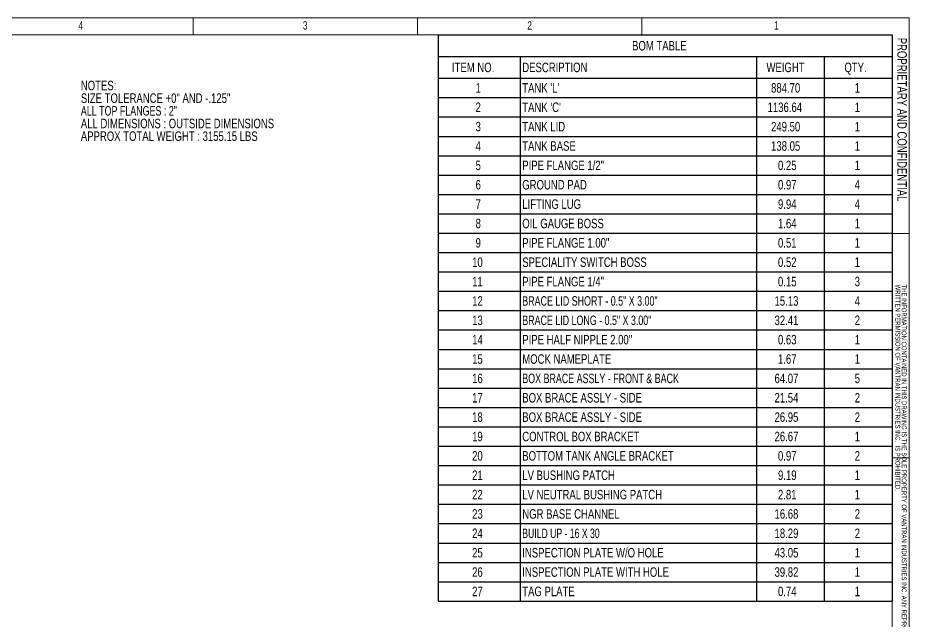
# Model space of a CAD drawing. Header units: inches. Extents: x 0 to 16.5, y 0 to 11.7.
# Drawn here: x 8.7 to 16.52, y 6.38 to 11.67 of the extents above; entities that cross this region are included whole.
import ezdxf

# ---------------------------------------------------------------- set-up
doc = ezdxf.new("R2010")
doc.units = ezdxf.units.IN
doc.header["$MEASUREMENT"] = 0
doc.layers.add('FORMAT', color=7, linetype='Continuous')
doc.styles.add('SLDTEXTSTYLE0', font='TXT', dxfattribs={"width": 0.75})
doc.styles.add('SLDTEXTSTYLE1', font='TXT', dxfattribs={"width": 0.7})
doc.styles.add('SLDTEXTSTYLE3', font='TXT', dxfattribs={"width": 0.698276})
doc.styles.add('SLDTEXTSTYLE4', font='TXT', dxfattribs={"width": 0.680556})

# ---------------------------------------------------------------- blocks, each defined once
blk = doc.blocks.new('SW_NOTE_0')
at = {"layer": 'FORMAT', "color": 0, "attachment_point": 1}
for s, insert, char_height, style in [('NOTES:', (0, 0.1074), 0.08333, 'SLDTEXTSTYLE0'), ('SIZE TOLERANCE +0" AND -.125"', (0, -0.0037), 0.083333, 'SLDTEXTSTYLE0'), ('ALL TOP FLANGES : 2"', (0, -0.1148), 0.083333, 'SLDTEXTSTYLE1'), ('ALL DIMENSIONS : OUTSIDE DIMENSIONS', (0, -0.2259), 0.083333, 'SLDTEXTSTYLE0'), ('APPROX TOTAL WEIGHT : 3155.15 LBS', (0, -0.337), 0.083333, 'SLDTEXTSTYLE0')]:
    blk.add_mtext(s, dxfattribs=dict(at, insert=insert, char_height=char_height, style=style))
blk = doc.blocks.new('SW_NOTE_0_1')
at = {"color": 0, "linetype": 'Continuous', "lineweight": 0, "attachment_point": 1, "rotation": 270, "style": 'SLDTEXTSTYLE0'}
for s, insert, char_height in [('WRITTEN PERMISSION OF VANTRAN INDUSTRIES INC.  IS PROHIBITED.', (-0.0018, 0), 0.041667), ('THE INFORMATION CONTAINED IN THIS DRAWING IS THE SOLE PROPERTY OF VANTRAN INDUSTRIES INC. ANY REPRODUCTION IN PART OR AS A WHOLE WITHOUT  THE', (0.0537, 0), 0.0416667)]:
    blk.add_mtext(s, dxfattribs=dict(at, insert=insert, char_height=char_height))
blk = doc.blocks.new('SW_TABLEANNOTATION_0')
at = {"layer": 'FORMAT', "color": 0}
for p, q in [((0, 0), (0, -0.1899)), ((0, 0), (0.7189, 0)), ((0.7189, 0), (2.7918, 0)), ((2.7918, 0), (3.387, 0)), ((3.387, 0), (3.9822, 0)), ((3.9822, 0), (3.9822, -0.1899)), ((0, -0.1899), (0, -0.3797)), ((0, -0.1899), (0.7189, -0.1899)), ((0.7189, -0.1899), (0.7189, -0.3797)), ((0.7189, -0.1899), (2.7918, -0.1899)), ((2.7918, -0.1899), (2.7918, -0.3797)), ((2.7918, -0.1899), (3.387, -0.1899)), ((3.387, -0.1899), (3.387, -0.3797)), ((3.387, -0.1899), (3.9822, -0.1899)), ((3.9822, -0.1899), (3.9822, -0.3797)), ((0, -0.3797), (0.7189, -0.3797)), ((0, -0.3797), (0, -0.5495)), ((0.7189, -0.3797), (2.7918, -0.3797)), ((0.7189, -0.3797), (0.7189, -0.5495)), ((2.7918, -0.3797), (3.387, -0.3797)), ((2.7918, -0.3797), (2.7918, -0.5495)), ((3.387, -0.3797), (3.9822, -0.3797)), ((3.387, -0.3797), (3.387, -0.5495)), ((3.9822, -0.3797), (3.9822, -0.5495)), ((0, -0.5495), (0, -0.7193)), ((0, -0.5495), (0.7189, -0.5495)), ((0.7189, -0.5495), (0.7189, -0.7193)), ((0.7189, -0.5495), (2.7918, -0.5495)), ((2.7918, -0.5495), (2.7918, -0.7193)), ((2.7918, -0.5495), (3.387, -0.5495)), ((3.387, -0.5495), (3.387, -0.7193)), ((3.387, -0.5495), (3.9822, -0.5495)), ((3.9822, -0.5495), (3.9822, -0.7193)), ((0, -0.7193), (0, -0.8892)), ((0, -0.7193), (0.7189, -0.7193)), ((0.7189, -0.7193), (0.7189, -0.8892)), ((0.7189, -0.7193), (2.7918, -0.7193)), ((2.7918, -0.7193), (2.7918, -0.8892)), ((2.7918, -0.7193), (3.387, -0.7193)), ((3.387, -0.7193), (3.387, -0.8892)), ((3.387, -0.7193), (3.9822, -0.7193)), ((3.9822, -0.7193), (3.9822, -0.8892)), ((0, -0.8892), (0, -1.059)), ((0, -0.8892), (0.7189, -0.8892)), ((0.7189, -0.8892), (0.7189, -1.059)), ((0.7189, -0.8892), (2.7918, -0.8892)), ((2.7918, -0.8892), (2.7918, -1.059)), ((2.7918, -0.8892), (3.387, -0.8892)), ((3.387, -0.8892), (3.387, -1.059)), ((3.387, -0.8892), (3.9822, -0.8892)), ((3.9822, -0.8892), (3.9822, -1.059)), ((0, -1.059), (0, -1.2288)), ((0, -1.059), (0.7189, -1.059)), ((0.7189, -1.059), (0.7189, -1.2288)), ((0.7189, -1.059), (2.7918, -1.059)), ((2.7918, -1.059), (2.7918, -1.2288)), ((2.7918, -1.059), (3.387, -1.059)), ((3.387, -1.059), (3.387, -1.2288)), ((3.387, -1.059), (3.9822, -1.059)), ((3.9822, -1.059), (3.9822, -1.2288)), ((0, -1.2288), (0, -1.3986)), ((0, -1.2288), (0.7189, -1.2288)), ((0.7189, -1.2288), (0.7189, -1.3986)), ((0.7189, -1.2288), (2.7918, -1.2288)), ((2.7918, -1.2288), (2.7918, -1.3986)), ((2.7918, -1.2288), (3.387, -1.2288)), ((3.387, -1.2288), (3.387, -1.3986)), ((3.387, -1.2288), (3.9822, -1.2288)), ((3.9822, -1.2288), (3.9822, -1.3986)), ((0, -1.3986), (0, -1.5684)), ((0, -1.3986), (0.7189, -1.3986)), ((0.7189, -1.3986), (0.7189, -1.5684)), ((0.7189, -1.3986), (2.7918, -1.3986)), ((2.7918, -1.3986), (2.7918, -1.5684)), ((2.7918, -1.3986), (3.387, -1.3986)), ((3.387, -1.3986), (3.387, -1.5684)), ((3.387, -1.3986), (3.9822, -1.3986)), ((3.9822, -1.3986), (3.9822, -1.5684)), ((0, -1.5684), (0, -1.7382)), ((0, -1.5684), (0.7189, -1.5684)), ((0.7189, -1.5684), (0.7189, -1.7382)), ((0.7189, -1.5684), (2.7918, -1.5684)), ((2.7918, -1.5684), (2.7918, -1.7382)), ((2.7918, -1.5684), (3.387, -1.5684)), ((3.387, -1.5684), (3.387, -1.7382)), ((3.387, -1.5684), (3.9822, -1.5684)), ((3.9822, -1.5684), (3.9822, -1.7382)), ((0, -1.7382), (0, -1.908)), ((0, -1.7382), (0.7189, -1.7382)), ((0.7189, -1.7382), (0.7189, -1.908)), ((0.7189, -1.7382), (2.7918, -1.7382)), ((2.7918, -1.7382), (2.7918, -1.908)), ((2.7918, -1.7382), (3.387, -1.7382)), ((3.387, -1.7382), (3.387, -1.908)), ((3.387, -1.7382), (3.9822, -1.7382)), ((3.9822, -1.7382), (3.9822, -1.908)), ((0, -1.908), (0, -2.0779)), ((0, -1.908), (0.7189, -1.908)), ((0.7189, -1.908), (0.7189, -2.0779)), ((0.7189, -1.908), (2.7918, -1.908)), ((2.7918, -1.908), (2.7918, -2.0779)), ((2.7918, -1.908), (3.387, -1.908)), ((3.387, -1.908), (3.387, -2.0779)), ((3.387, -1.908), (3.9822, -1.908)), ((3.9822, -1.908), (3.9822, -2.0779)), ((0, -2.0779), (0, -2.2477)), ((0, -2.0779), (0.7189, -2.0779)), ((0.7189, -2.0779), (0.7189, -2.2477)), ((0.7189, -2.0779), (2.7918, -2.0779)), ((2.7918, -2.0779), (2.7918, -2.2477)), ((2.7918, -2.0779), (3.387, -2.0779)), ((3.387, -2.0779), (3.387, -2.2477)), ((3.387, -2.0779), (3.9822, -2.0779)), ((3.9822, -2.0779), (3.9822, -2.2477)), ((0, -2.2477), (0, -2.4175)), ((0, -2.2477), (0.7189, -2.2477)), ((0.7189, -2.2477), (0.7189, -2.4175)), ((0.7189, -2.2477), (2.7918, -2.2477)), ((2.7918, -2.2477), (2.7918, -2.4175)), ((2.7918, -2.2477), (3.387, -2.2477)), ((3.387, -2.2477), (3.387, -2.4175)), ((3.387, -2.2477), (3.9822, -2.2477)), ((3.9822, -2.2477), (3.9822, -2.4175)), ((0, -2.4175), (0, -2.5873)), ((0, -2.4175), (0.7189, -2.4175)), ((0.7189, -2.4175), (0.7189, -2.5873)), ((0.7189, -2.4175), (2.7918, -2.4175)), ((2.7918, -2.4175), (2.7918, -2.5873)), ((2.7918, -2.4175), (3.387, -2.4175)), ((3.387, -2.4175), (3.387, -2.5873)), ((3.387, -2.4175), (3.9822, -2.4175)), ((3.9822, -2.4175), (3.9822, -2.5873)), ((0, -2.5873), (0, -2.7571)), ((0, -2.5873), (0.7189, -2.5873)), ((0.7189, -2.5873), (0.7189, -2.7571)), ((0.7189, -2.5873), (2.7918, -2.5873)), ((2.7918, -2.5873), (2.7918, -2.7571)), ((2.7918, -2.5873), (3.387, -2.5873)), ((3.387, -2.5873), (3.387, -2.7571)), ((3.387, -2.5873), (3.9822, -2.5873)), ((3.9822, -2.5873), (3.9822, -2.7571)), ((0, -2.7571), (0, -2.9269)), ((0, -2.7571), (0.7189, -2.7571)), ((0.7189, -2.7571), (0.7189, -2.9269)), ((0.7189, -2.7571), (2.7918, -2.7571)), ((2.7918, -2.7571), (2.7918, -2.9269)), ((2.7918, -2.7571), (3.387, -2.7571)), ((3.387, -2.7571), (3.387, -2.9269)), ((3.387, -2.7571), (3.9822, -2.7571)), ((3.9822, -2.7571), (3.9822, -2.9269)), ((0, -2.9269), (0, -3.0968)), ((0, -2.9269), (0.7189, -2.9269)), ((0.7189, -2.9269), (0.7189, -3.0968)), ((0.7189, -2.9269), (2.7918, -2.9269)), ((2.7918, -2.9269), (2.7918, -3.0968)), ((2.7918, -2.9269), (3.387, -2.9269)), ((3.387, -2.9269), (3.387, -3.0968)), ((3.387, -2.9269), (3.9822, -2.9269)), ((3.9822, -2.9269), (3.9822, -3.0968)), ((0, -3.0968), (0, -3.2666)), ((0, -3.0968), (0.7189, -3.0968)), ((0.7189, -3.0968), (0.7189, -3.2666)), ((0.7189, -3.0968), (2.7918, -3.0968)), ((2.7918, -3.0968), (2.7918, -3.2666)), ((2.7918, -3.0968), (3.387, -3.0968)), ((3.387, -3.0968), (3.387, -3.2666)), ((3.387, -3.0968), (3.9822, -3.0968)), ((3.9822, -3.0968), (3.9822, -3.2666)), ((0, -3.2666), (0, -3.4364)), ((0, -3.2666), (0.7189, -3.2666)), ((0.7189, -3.2666), (0.7189, -3.4364)), ((0.7189, -3.2666), (2.7918, -3.2666)), ((2.7918, -3.2666), (2.7918, -3.4364)), ((2.7918, -3.2666), (3.387, -3.2666)), ((3.387, -3.2666), (3.387, -3.4364)), ((3.387, -3.2666), (3.9822, -3.2666)), ((3.9822, -3.2666), (3.9822, -3.4364)), ((0, -3.4364), (0, -3.6062)), ((0, -3.4364), (0.7189, -3.4364)), ((0.7189, -3.4364), (0.7189, -3.6062)), ((0.7189, -3.4364), (2.7918, -3.4364)), ((2.7918, -3.4364), (2.7918, -3.6062)), ((2.7918, -3.4364), (3.387, -3.4364)), ((3.387, -3.4364), (3.387, -3.6062)), ((3.387, -3.4364), (3.9822, -3.4364)), ((3.9822, -3.4364), (3.9822, -3.6062)), ((0, -3.6062), (0, -3.776)), ((0, -3.6062), (0.7189, -3.6062)), ((0.7189, -3.6062), (0.7189, -3.776)), ((0.7189, -3.6062), (2.7918, -3.6062)), ((2.7918, -3.6062), (2.7918, -3.776)), ((2.7918, -3.6062), (3.387, -3.6062)), ((3.387, -3.6062), (3.387, -3.776)), ((3.387, -3.6062), (3.9822, -3.6062)), ((3.9822, -3.6062), (3.9822, -3.776)), ((0, -3.776), (0, -3.9458)), ((0, -3.776), (0.7189, -3.776)), ((0.7189, -3.776), (0.7189, -3.9458)), ((0.7189, -3.776), (2.7918, -3.776)), ((2.7918, -3.776), (2.7918, -3.9458)), ((2.7918, -3.776), (3.387, -3.776)), ((3.387, -3.776), (3.387, -3.9458)), ((3.387, -3.776), (3.9822, -3.776)), ((3.9822, -3.776), (3.9822, -3.9458)), ((0, -3.9458), (0, -4.1157)), ((0, -3.9458), (0.7189, -3.9458)), ((0.7189, -3.9458), (0.7189, -4.1157)), ((0.7189, -3.9458), (2.7918, -3.9458)), ((2.7918, -3.9458), (2.7918, -4.1157)), ((2.7918, -3.9458), (3.387, -3.9458)), ((3.387, -3.9458), (3.387, -4.1157)), ((3.387, -3.9458), (3.9822, -3.9458)), ((3.9822, -3.9458), (3.9822, -4.1157)), ((0, -4.1157), (0, -4.2855)), ((0, -4.1157), (0.7189, -4.1157)), ((0.7189, -4.1157), (0.7189, -4.2855)), ((0.7189, -4.1157), (2.7918, -4.1157)), ((2.7918, -4.1157), (2.7918, -4.2855)), ((2.7918, -4.1157), (3.387, -4.1157)), ((3.387, -4.1157), (3.387, -4.2855)), ((3.387, -4.1157), (3.9822, -4.1157)), ((3.9822, -4.1157), (3.9822, -4.2855)), ((0, -4.2855), (0, -4.4553)), ((0, -4.2855), (0.7189, -4.2855)), ((0.7189, -4.2855), (0.7189, -4.4553)), ((0.7189, -4.2855), (2.7918, -4.2855)), ((2.7918, -4.2855), (2.7918, -4.4553)), ((2.7918, -4.2855), (3.387, -4.2855)), ((3.387, -4.2855), (3.387, -4.4553)), ((3.387, -4.2855), (3.9822, -4.2855)), ((3.9822, -4.2855), (3.9822, -4.4553)), ((0, -4.4553), (0, -4.6251)), ((0, -4.4553), (0.7189, -4.4553)), ((0.7189, -4.4553), (0.7189, -4.6251)), ((0.7189, -4.4553), (2.7918, -4.4553)), ((2.7918, -4.4553), (2.7918, -4.6251)), ((2.7918, -4.4553), (3.387, -4.4553)), ((3.387, -4.4553), (3.387, -4.6251)), ((3.387, -4.4553), (3.9822, -4.4553)), ((3.9822, -4.4553), (3.9822, -4.6251)), ((0, -4.6251), (0, -4.7949)), ((0, -4.6251), (0.7189, -4.6251)), ((0.7189, -4.6251), (0.7189, -4.7949)), ((0.7189, -4.6251), (2.7918, -4.6251)), ((2.7918, -4.6251), (2.7918, -4.7949)), ((2.7918, -4.6251), (3.387, -4.6251)), ((3.387, -4.6251), (3.387, -4.7949)), ((3.387, -4.6251), (3.9822, -4.6251)), ((3.9822, -4.6251), (3.9822, -4.7949)), ((0, -4.7949), (0, -4.9647)), ((0, -4.7949), (0.7189, -4.7949)), ((0.7189, -4.7949), (0.7189, -4.9647)), ((0.7189, -4.7949), (2.7918, -4.7949)), ((2.7918, -4.7949), (2.7918, -4.9647)), ((2.7918, -4.7949), (3.387, -4.7949)), ((3.387, -4.7949), (3.387, -4.9647)), ((3.387, -4.7949), (3.9822, -4.7949)), ((3.9822, -4.7949), (3.9822, -4.9647)), ((0, -4.9647), (0.7189, -4.9647)), ((0.7189, -4.9647), (2.7918, -4.9647)), ((2.7918, -4.9647), (3.387, -4.9647)), ((3.387, -4.9647), (3.9822, -4.9647))]:
    blk.add_line(p, q, dxfattribs=at)
at = {"layer": 'FORMAT', "color": 0, "attachment_point": 1}
for s, insert, char_height, style in [('BOM TABLE', (1.7017, -0.0531), 0.08333, 'SLDTEXTSTYLE0'), ('ITEM NO.', (0.1217, -0.2429), 0.08333, 'SLDTEXTSTYLE0'), ('DESCRIPTION', (0.7386, -0.2429), 0.083333, 'SLDTEXTSTYLE0'), ('WEIGHT', (2.8804, -0.2429), 0.08333, 'SLDTEXTSTYLE0'), ('QTY.', (3.5641, -0.2429), 0.08333, 'SLDTEXTSTYLE0'), ('1', (0.3291, -0.4228), 0.0833, 'SLDTEXTSTYLE0'), ("TANK 'L'", (0.7386, -0.4228), 0.08333, 'SLDTEXTSTYLE0'), ('884.70', (2.9209, -0.4228), 0.08333, 'SLDTEXTSTYLE0'), ('1', (3.6543, -0.4228), 0.0833, 'SLDTEXTSTYLE0'), ('2', (0.3291, -0.5926), 0.0833, 'SLDTEXTSTYLE0'), ("TANK 'C'", (0.7386, -0.5926), 0.08333, 'SLDTEXTSTYLE0'), ('1136.64', (2.8906, -0.5926), 0.08333, 'SLDTEXTSTYLE0'), ('1', (3.6543, -0.5926), 0.0833, 'SLDTEXTSTYLE0'), ('3', (0.3291, -0.7624), 0.0833, 'SLDTEXTSTYLE0'), ('TANK LID', (0.7386, -0.7624), 0.08333, 'SLDTEXTSTYLE0'), ('249.50', (2.9209, -0.7624), 0.08333, 'SLDTEXTSTYLE0'), ('1', (3.6543, -0.7624), 0.0833, 'SLDTEXTSTYLE0'), ('4', (0.3291, -0.9322), 0.0833, 'SLDTEXTSTYLE0'), ('TANK BASE', (0.7386, -0.9322), 0.08333, 'SLDTEXTSTYLE0'), ('138.05', (2.9209, -0.9322), 0.08333, 'SLDTEXTSTYLE0'), ('1', (3.6543, -0.9322), 0.0833, 'SLDTEXTSTYLE0'), ('5', (0.3291, -1.102), 0.0833, 'SLDTEXTSTYLE0'), ('PIPE FLANGE 1/2"', (0.7386, -1.102), 0.083333, 'SLDTEXTSTYLE0'), ('0.25', (2.9816, -1.102), 0.08333, 'SLDTEXTSTYLE0'), ('1', (3.6543, -1.102), 0.0833, 'SLDTEXTSTYLE0'), ('6', (0.3291, -1.2718), 0.0833, 'SLDTEXTSTYLE0'), ('GROUND PAD', (0.7386, -1.2718), 0.08333, 'SLDTEXTSTYLE0'), ('0.97', (2.9816, -1.2718), 0.08333, 'SLDTEXTSTYLE0'), ('4', (3.6543, -1.2718), 0.0833, 'SLDTEXTSTYLE0'), ('7', (0.3291, -1.4417), 0.0833, 'SLDTEXTSTYLE0'), ('LIFTING LUG', (0.7386, -1.4417), 0.083333, 'SLDTEXTSTYLE0'), ('9.94', (2.9816, -1.4417), 0.08333, 'SLDTEXTSTYLE0'), ('4', (3.6543, -1.4417), 0.0833, 'SLDTEXTSTYLE0'), ('8', (0.3291, -1.6115), 0.0833, 'SLDTEXTSTYLE0'), ('OIL GAUGE BOSS', (0.7386, -1.6115), 0.083333, 'SLDTEXTSTYLE0'), ('1.64', (2.9816, -1.6115), 0.08333, 'SLDTEXTSTYLE0'), ('1', (3.6543, -1.6115), 0.0833, 'SLDTEXTSTYLE0'), ('9', (0.3291, -1.7813), 0.0833, 'SLDTEXTSTYLE0'), ('PIPE FLANGE 1.00"', (0.7386, -1.7813), 0.083333, 'SLDTEXTSTYLE0'), ('0.51', (2.9816, -1.7813), 0.08333, 'SLDTEXTSTYLE0'), ('1', (3.6543, -1.7813), 0.0833, 'SLDTEXTSTYLE0'), ('10', (0.2988, -1.9511), 0.08333, 'SLDTEXTSTYLE0'), ('SPECIALITY SWITCH BOSS', (0.7386, -1.9511), 0.083333, 'SLDTEXTSTYLE0'), ('0.52', (2.9816, -1.9511), 0.08333, 'SLDTEXTSTYLE0'), ('1', (3.6543, -1.9511), 0.0833, 'SLDTEXTSTYLE0'), ('11', (0.2988, -2.1209), 0.08333, 'SLDTEXTSTYLE0'), ('PIPE FLANGE 1/4"', (0.7386, -2.1209), 0.083333, 'SLDTEXTSTYLE0'), ('0.15', (2.9816, -2.1209), 0.08333, 'SLDTEXTSTYLE0'), ('3', (3.6543, -2.1209), 0.0833, 'SLDTEXTSTYLE0'), ('12', (0.2988, -2.2907), 0.08333, 'SLDTEXTSTYLE0'), ('BRACE LID SHORT - 0.5" X 3.00"', (0.7386, -2.2907), 0.083333, 'SLDTEXTSTYLE1'), ('15.13', (2.9513, -2.2907), 0.08333, 'SLDTEXTSTYLE0'), ('4', (3.6543, -2.2907), 0.0833, 'SLDTEXTSTYLE0'), ('13', (0.2988, -2.4606), 0.08333, 'SLDTEXTSTYLE0'), ('BRACE LID LONG - 0.5" X 3.00"', (0.7386, -2.4606), 0.083333, 'SLDTEXTSTYLE3'), ('32.41', (2.9513, -2.4606), 0.08333, 'SLDTEXTSTYLE0'), ('2', (3.6543, -2.4606), 0.0833, 'SLDTEXTSTYLE0'), ('14', (0.2988, -2.6304), 0.08333, 'SLDTEXTSTYLE0'), ("PIPE HALF NIPPLE 2.00''", (0.7386, -2.6304), 0.083333, 'SLDTEXTSTYLE0'), ('0.63', (2.9816, -2.6304), 0.08333, 'SLDTEXTSTYLE0'), ('1', (3.6543, -2.6304), 0.0833, 'SLDTEXTSTYLE0'), ('15', (0.2988, -2.8002), 0.08333, 'SLDTEXTSTYLE0'), ('MOCK NAMEPLATE', (0.7386, -2.8002), 0.083333, 'SLDTEXTSTYLE0'), ('1.67', (2.9816, -2.8002), 0.08333, 'SLDTEXTSTYLE0'), ('1', (3.6543, -2.8002), 0.0833, 'SLDTEXTSTYLE0'), ('16', (0.2988, -2.97), 0.08333, 'SLDTEXTSTYLE0'), ('BOX BRACE ASSLY - FRONT & BACK', (0.7386, -2.97), 0.083333, 'SLDTEXTSTYLE1'), ('64.07', (2.9513, -2.97), 0.08333, 'SLDTEXTSTYLE0'), ('5', (3.6543, -2.97), 0.0833, 'SLDTEXTSTYLE0'), ('17', (0.2988, -3.1398), 0.08333, 'SLDTEXTSTYLE0'), ('BOX BRACE ASSLY - SIDE', (0.7386, -3.1398), 0.083333, 'SLDTEXTSTYLE0'), ('21.54', (2.9513, -3.1398), 0.08333, 'SLDTEXTSTYLE0'), ('2', (3.6543, -3.1398), 0.0833, 'SLDTEXTSTYLE0'), ('18', (0.2988, -3.3096), 0.08333, 'SLDTEXTSTYLE0'), ('BOX BRACE ASSLY - SIDE', (0.7386, -3.3096), 0.083333, 'SLDTEXTSTYLE0'), ('26.95', (2.9513, -3.3096), 0.08333, 'SLDTEXTSTYLE0'), ('2', (3.6543, -3.3096), 0.0833, 'SLDTEXTSTYLE0'), ('19', (0.2988, -3.4795), 0.08333, 'SLDTEXTSTYLE0'), ('CONTROL BOX BRACKET', (0.7386, -3.4795), 0.083333, 'SLDTEXTSTYLE0'), ('26.67', (2.9513, -3.4795), 0.08333, 'SLDTEXTSTYLE0'), ('1', (3.6543, -3.4795), 0.0833, 'SLDTEXTSTYLE0'), ('20', (0.2988, -3.6493), 0.08333, 'SLDTEXTSTYLE0'), ('BOTTOM TANK ANGLE BRACKET', (0.7386, -3.6493), 0.083333, 'SLDTEXTSTYLE0'), ('0.97', (2.9816, -3.6493), 0.08333, 'SLDTEXTSTYLE0'), ('2', (3.6543, -3.6493), 0.0833, 'SLDTEXTSTYLE0'), ('21', (0.2988, -3.8191), 0.08333, 'SLDTEXTSTYLE0'), ('LV BUSHING PATCH', (0.7386, -3.8191), 0.083333, 'SLDTEXTSTYLE0'), ('9.19', (2.9816, -3.8191), 0.08333, 'SLDTEXTSTYLE0'), ('1', (3.6543, -3.8191), 0.0833, 'SLDTEXTSTYLE0'), ('22', (0.2988, -3.9889), 0.08333, 'SLDTEXTSTYLE0'), ('LV NEUTRAL BUSHING PATCH', (0.7386, -3.9889), 0.083333, 'SLDTEXTSTYLE0'), ('2.81', (2.9816, -3.9889), 0.08333, 'SLDTEXTSTYLE0'), ('1', (3.6543, -3.9889), 0.0833, 'SLDTEXTSTYLE0'), ('23', (0.2988, -4.1587), 0.08333, 'SLDTEXTSTYLE0'), ('NGR BASE CHANNEL', (0.7386, -4.1587), 0.083333, 'SLDTEXTSTYLE0'), ('16.68', (2.9513, -4.1587), 0.08333, 'SLDTEXTSTYLE0'), ('2', (3.6543, -4.1587), 0.0833, 'SLDTEXTSTYLE0'), ('24', (0.2988, -4.3285), 0.08333, 'SLDTEXTSTYLE0'), ('BUILD UP - 16 X 30', (0.7386, -4.3285), 0.083333, 'SLDTEXTSTYLE4'), ('18.29', (2.9513, -4.3285), 0.08333, 'SLDTEXTSTYLE0'), ('2', (3.6543, -4.3285), 0.0833, 'SLDTEXTSTYLE0'), ('25', (0.2988, -4.4984), 0.08333, 'SLDTEXTSTYLE0'), ('INSPECTION PLATE W/O HOLE', (0.7386, -4.4984), 0.083333, 'SLDTEXTSTYLE0'), ('43.05', (2.9513, -4.4984), 0.08333, 'SLDTEXTSTYLE0'), ('1', (3.6543, -4.4984), 0.0833, 'SLDTEXTSTYLE0'), ('26', (0.2988, -4.6682), 0.08333, 'SLDTEXTSTYLE0'), ('INSPECTION PLATE WITH HOLE', (0.7386, -4.6682), 0.083333, 'SLDTEXTSTYLE0'), ('39.82', (2.9513, -4.6682), 0.08333, 'SLDTEXTSTYLE0'), ('1', (3.6543, -4.6682), 0.0833, 'SLDTEXTSTYLE0'), ('27', (0.2988, -4.838), 0.08333, 'SLDTEXTSTYLE0'), ('TAG PLATE', (0.7386, -4.838), 0.08333, 'SLDTEXTSTYLE0'), ('0.74', (2.9816, -4.838), 0.08333, 'SLDTEXTSTYLE0'), ('1', (3.6543, -4.838), 0.0833, 'SLDTEXTSTYLE0')]:
    blk.add_mtext(s, dxfattribs=dict(at, insert=insert, char_height=char_height, style=style))

msp = doc.modelspace()

# ---------------------------------------------------------------- linework, layer by layer
at = {"color": 7, "linetype": 'Continuous', "lineweight": 18}
for p, q in [((0.0187, 11.67421), (16.51673, 11.67421)), ((10.23622, 11.52421), (10.23622, 11.67421)), ((12.20472, 11.52421), (12.20472, 11.67421)), ((14.17323, 11.52421), (14.17323, 11.67421)), ((16.51673, 11.67421), (16.51673, 0.0187)), ((0.1687, 11.52421), (16.36673, 11.52421)), ((16.36673, 11.52421), (16.36673, 0.1687)), ((16.36673, 9.78346), (16.51673, 9.78346)), ((16.36673, 7.81496), (16.51673, 7.81496))]:
    msp.add_line(p, q, dxfattribs=at)

# ---------------------------------------------------------------- block references
at = {"color": 7, "linetype": 'Continuous', "lineweight": 0}
msp.add_blockref('SW_NOTE_0_1', (16.43964, 9.33498), dxfattribs=at)
at = {"layer": 'FORMAT'}
for name, p in [('SW_TABLEANNOTATION_0', (12.38454, 11.52421)), ('SW_NOTE_0', (9.25137, 11.01529))]:
    msp.add_blockref(name, p, dxfattribs=at)

# ---------------------------------------------------------------- texts
at = {"color": 7, "linetype": 'Continuous', "lineweight": 0, "char_height": 0.07292, "attachment_point": 2, "style": 'SLDTEXTSTYLE0'}
for s, insert in [('4', (9.2505, 11.64401)), ('3', (11.219, 11.64401)), ('2', (13.18751, 11.64401)), ('1', (15.35286, 11.64401))]:
    msp.add_mtext(s, dxfattribs=dict(at, insert=insert))
at = {"color": 7, "linetype": 'Continuous', "lineweight": 0, "insert": (16.49631, 11.4998), "char_height": 0.0833333, "attachment_point": 1, "rotation": 270, "style": 'SLDTEXTSTYLE0'}
msp.add_mtext('PROPRIETARY AND CONFIDENTIAL', dxfattribs=at)

doc.saveas('drawing.dxf')
